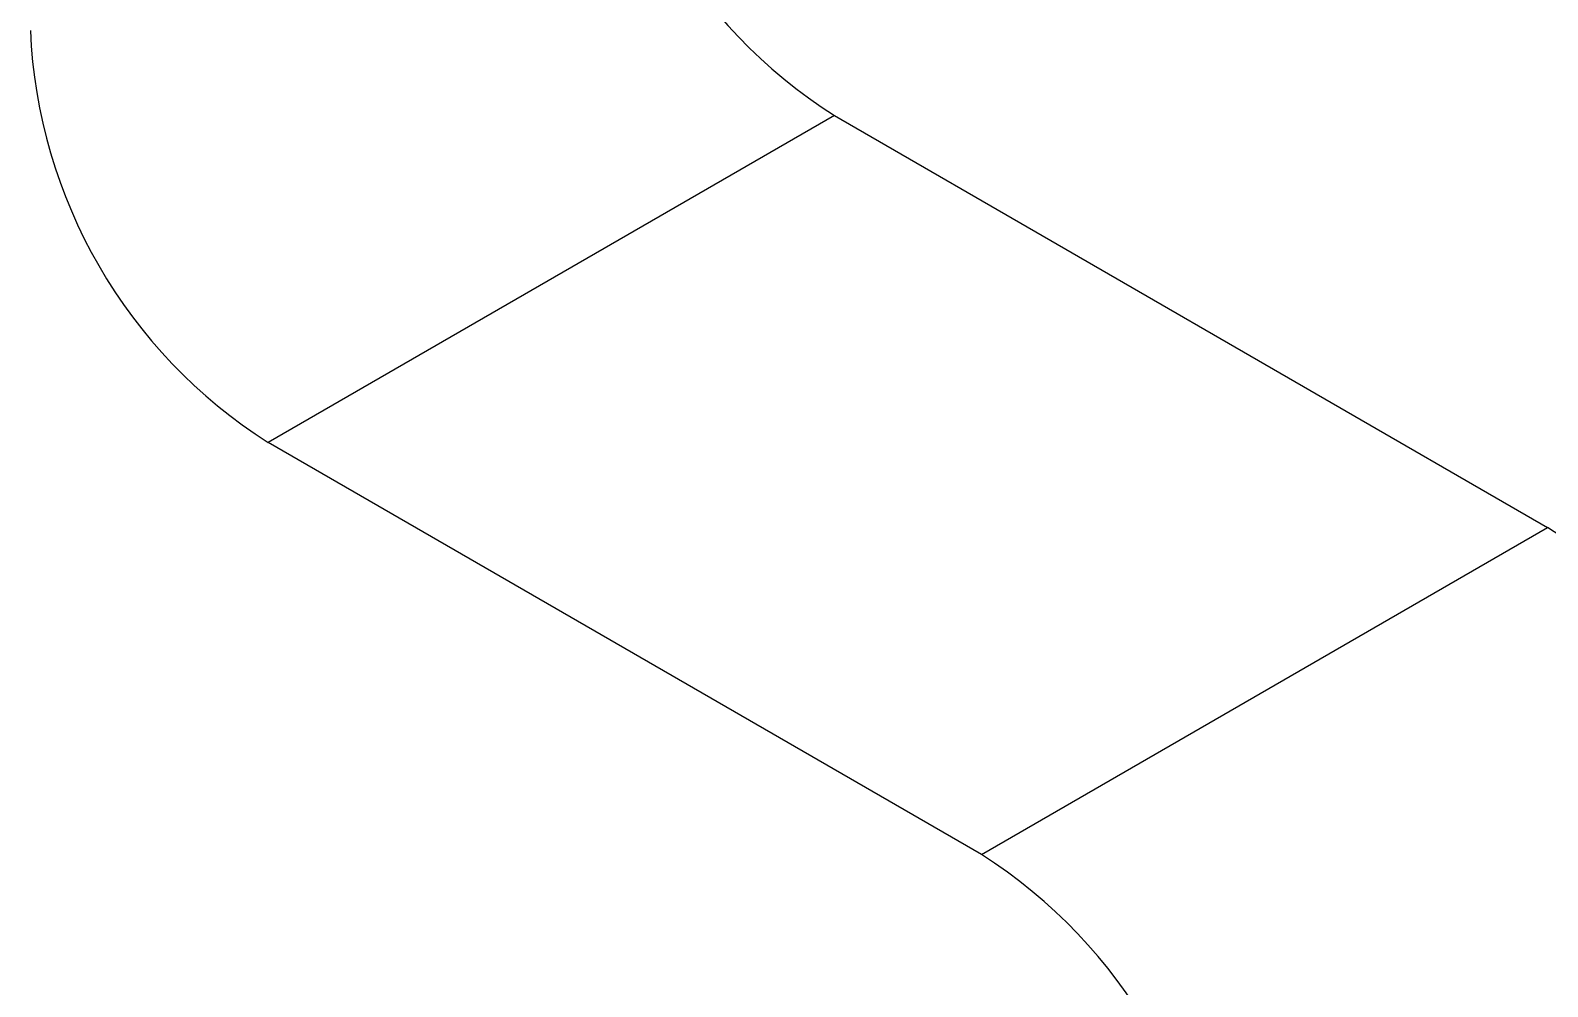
# Model space of a CAD drawing. Header units: millimetres. Extents: x 0 to 210, y 0 to 297.
# Drawn here: x 160.87 to 183.42, y 231.07 to 245.27 of the extents above; entities that cross this region are included whole.
import ezdxf

# ---------------------------------------------------------------- set-up
doc = ezdxf.new("R2010")
doc.units = ezdxf.units.MM

msp = doc.modelspace()

# ---------------------------------------------------------------- linework, layer by layer
at = {"color": 7, "linetype": 'Continuous', "lineweight": 25}
for p, q in [((172.8152423, 244.0075192), (164.4006716, 239.1498909)), ((172.8152423, 244.0075192), (183.4173186, 237.8870709)), ((175.0027479, 233.0294426), (164.4006716, 239.1498909)), ((175.0027479, 233.0294426), (183.4173186, 237.8870709))]:
    msp.add_line(p, q, dxfattribs=at)
for centre, start, end in [((176.9176086, 250.4585044), 182.45344967, 237.54655048), ((168.5030379, 245.6008761), 182.45344967, 237.54655048), ((179.3149523, 231.4360857), 2.45344967, 57.54655048), ((170.9003816, 226.5784574), 2.45344967, 57.54655048)]:
    msp.add_arc(centre, 7.6449081, start, end, dxfattribs=at)

doc.saveas('drawing.dxf')
